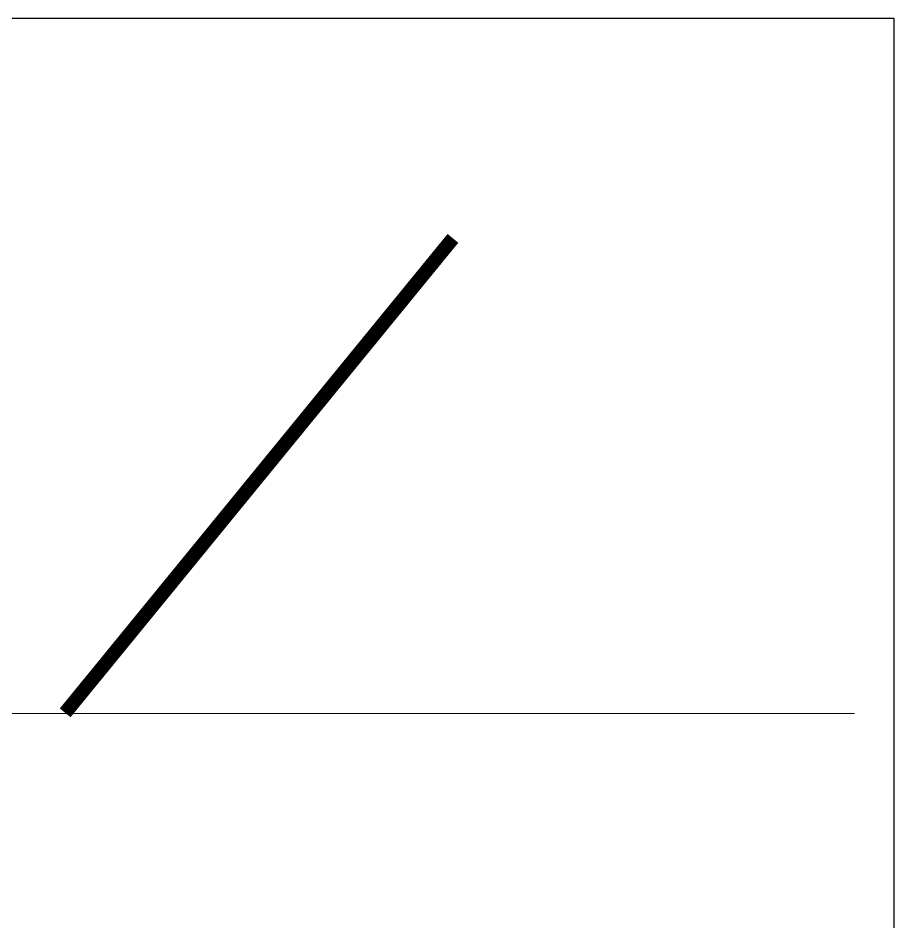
# Model space of a CAD drawing. Header units: metres. Extents: x -25 to 234, y -25 to 53.
# Drawn here: x 100.463 to 101.092, y 48.296 to 48.946 of the extents above; entities that cross this region are included whole.
import ezdxf

# ---------------------------------------------------------------- set-up
doc = ezdxf.new("R2010")
doc.units = ezdxf.units.M
doc.header["$LTSCALE"] = 0.1
doc.header["$MEASUREMENT"] = 0
doc.header["$PDMODE"] = 66
doc.linetypes.add('CONTINUA', pattern=[0])
for name, color, linetype in [('001-DIMTEXTO', 4, 'Continuous'), ('DIMENSIONES', 7, 'Continuous'), ('DIMTEXTO', 4, 'Continuous'), ('ZAPATAS', 6, 'Continuous')]:
    doc.layers.add(name, color=color, linetype=linetype)
doc.layers.add('piscina', color=131, linetype='Continuous', lineweight=0)
doc.layers.add('piso', color=253, linetype='Continuous', lineweight=0)
doc.styles.add('SMPLEX', font='simplex.shx')
doc.dimstyles.new('DIM-75', dxfattribs={"dimscale": 0.75, "dimtxt": 0.2, "dimasz": 0.2, "dimexe": 0.2, "dimexo": 0.2, "dimgap": 0.1, "dimtad": 0, "dimtih": 1, "dimtoh": 1, "dimzin": 0, "dimdsep": 46, "dimtxsty": 'SMPLEX', "dimblk1": 'OBLIQUE', "dimblk2": 'OBLIQUE', "dimsah": 1, "dimcen": 0.2, "dimclrd": 4, "dimclre": 4, "dimclrt": 4, "dimadec": 0, "dimazin": 0, "dimtfac": 1, "dimtmove": 1, "dimatfit": 3, "dimldrblk": 'OPEN30', "dimfxl": 0.25, "dimfxlon": 1, "dimtfill": 1, "dimtolj": 1, "dimtzin": 0, "dimarcsym": 0})

# ---------------------------------------------------------------- blocks, each defined once
blk = doc.blocks.new('PL MUEBLES 1N NASAS 09')
at = {"layer": 'piscina', "color": 4, "extrusion": (0, 0, -1), "const_width": 0.01}
blk.add_lwpolyline([(-55.07579, 53.28966), (-54.79705, 52.94845)], dxfattribs=at)
at = {"layer": 'piso', "color": 4}
blk.add_line((55.36439, 52.94807), (54.69232, 52.94807), dxfattribs=at)
blk = doc.blocks.new('_Oblique')
at = {"color": 0, "linetype": 'ByBlock', "lineweight": -2}
blk.add_line((-0.5, -0.5), (0.5, 0.5), dxfattribs=at)
blk = doc.blocks.new('*D918')
at = {"layer": 'Defpoints', "color": 0, "linetype": 'CONTINUA', "transparency": 16777216}
for p in [(108.01138, -2.00587), (108.97131, -2.00587), (108.51276, -2.30587)]:
    blk.add_point(p, dxfattribs=at)
at = {"layer": 'DIMENSIONES', "color": 4, "linetype": 'CONTINUA', "lineweight": -2, "transparency": 16777216}
for p, q in [((108.78381, -2.00587), (109.12131, -2.00587)), ((108.97131, -2.30587), (108.97131, -2.00587)), ((108.97131, -2.15587), (109.08489, -2.15587)), ((109.08489, -2.15587), (109.23489, -2.15587)), ((108.78381, -2.30587), (109.12131, -2.30587))]:
    blk.add_line(p, q, dxfattribs=at)
at = {"layer": 'DIMENSIONES', "color": 4, "linetype": 'CONTINUA', "lineweight": -2, "transparency": 16777216, "xscale": 0.15, "yscale": 0.15, "zscale": 0.15}
for p, rotation in [((108.97131, -2.00587), 90), ((108.97131, -2.30587), 270)]:
    blk.add_blockref('_Oblique', p, dxfattribs=dict(at, rotation=rotation))
at = {"layer": 'DIMENSIONES', "color": 4, "linetype": 'CONTINUA', "transparency": 16777216, "insert": (109.53847, -2.15587), "char_height": 0.15, "attachment_point": 5, "style": 'SMPLEX', "bg_fill": 3, "box_fill_scale": 1.25, "bg_fill_color": 256, "bg_fill_true_color": 13158600, "bg_fill_transparency": 0}
blk.add_mtext('\\A1;0.30', dxfattribs=at)
blk = doc.blocks.new('_Open30')
at = {"layer": 'DIMTEXTO', "color": 0, "lineweight": -2}
for p, q in [((-1, 0.2679), (0, 0)), ((0, 0), (-1, -0.2679)), ((0, 0), (-1, 0))]:
    blk.add_line(p, q, dxfattribs=at)
blk = doc.blocks.new('*D924')
at = {"layer": 'Defpoints', "color": 0, "linetype": 'CONTINUA', "transparency": 16777216}
for p in [(108.01138, -1.50587), (108.97131, -1.50587), (108.01138, -2.00587)]:
    blk.add_point(p, dxfattribs=at)
at = {"layer": 'DIMENSIONES', "color": 4, "linetype": 'CONTINUA', "lineweight": -2, "transparency": 16777216}
for p, q in [((108.78381, -1.50587), (109.12131, -1.50587)), ((108.97131, -1.50587), (108.97131, -1.60587)), ((108.97131, -2.00587), (108.97131, -1.90587)), ((108.78381, -2.00587), (109.12131, -2.00587))]:
    blk.add_line(p, q, dxfattribs=at)
at = {"layer": 'DIMENSIONES', "color": 4, "linetype": 'CONTINUA', "lineweight": -2, "transparency": 16777216, "xscale": 0.15, "yscale": 0.15, "zscale": 0.15}
for p, rotation in [((108.97131, -1.50587), 90), ((108.97131, -2.00587), 270)]:
    blk.add_blockref('_Oblique', p, dxfattribs=dict(at, rotation=rotation))
at = {"layer": 'DIMENSIONES', "color": 4, "linetype": 'CONTINUA', "transparency": 16777216, "insert": (108.97131, -1.75587), "char_height": 0.15, "attachment_point": 5, "style": 'SMPLEX', "bg_fill": 3, "box_fill_scale": 1.25, "bg_fill_color": 256, "bg_fill_true_color": 13158600, "bg_fill_transparency": 0}
blk.add_mtext('\\A1;0.50', dxfattribs=at)
blk = doc.blocks.new('A$C49d8b0bc')
at = {"layer": 'DIMENSIONES', "linetype": 'CONTINUA'}
dim = blk.add_linear_dim(base=(19.50623, 21.93647), p1=(19.04768, 21.63647), p2=(18.54631, 21.93647), angle=90, dimstyle='DIM-75', dxfattribs=at)
dim.commit()
dim.dimension.update_dxf_attribs({"geometry": '*D918', "text_midpoint": (19.84482, 21.78647), "dimtype": 128, "insert": (-89.46508, 23.94235)})
at = {"layer": 'ZAPATAS', "lineweight": 25}
blk.add_lwpolyline([(17.24631, 22.43647), (19.04631, 22.43647), (19.04631, 21.13647), (17.24631, 21.13647)], close=True, dxfattribs=at)
at = {"layer": 'DIMENSIONES', "linetype": 'CONTINUA'}
dim = blk.add_linear_dim(base=(19.50623, 22.43647), p1=(18.54631, 21.93647), p2=(18.54631, 22.43647), angle=90, dimstyle='DIM-75', dxfattribs=at)
dim.commit()
dim.dimension.update_dxf_attribs({"geometry": '*D924', "text_midpoint": (19.50623, 22.18647), "insert": (-89.46508, 23.94235)})

msp = doc.modelspace()

# ---------------------------------------------------------------- block references
msp.add_blockref('PL MUEBLES 1N NASAS 09', (45.69971, -4.50243))

# ---------------------------------------------------------------- next in the draw order: block references
at = {"layer": '001-DIMTEXTO', "linetype": 'CONTINUA'}
msp.add_blockref('A$C49d8b0bc', (82.04618, 26.50918), dxfattribs=at)

doc.saveas('drawing.dxf')
